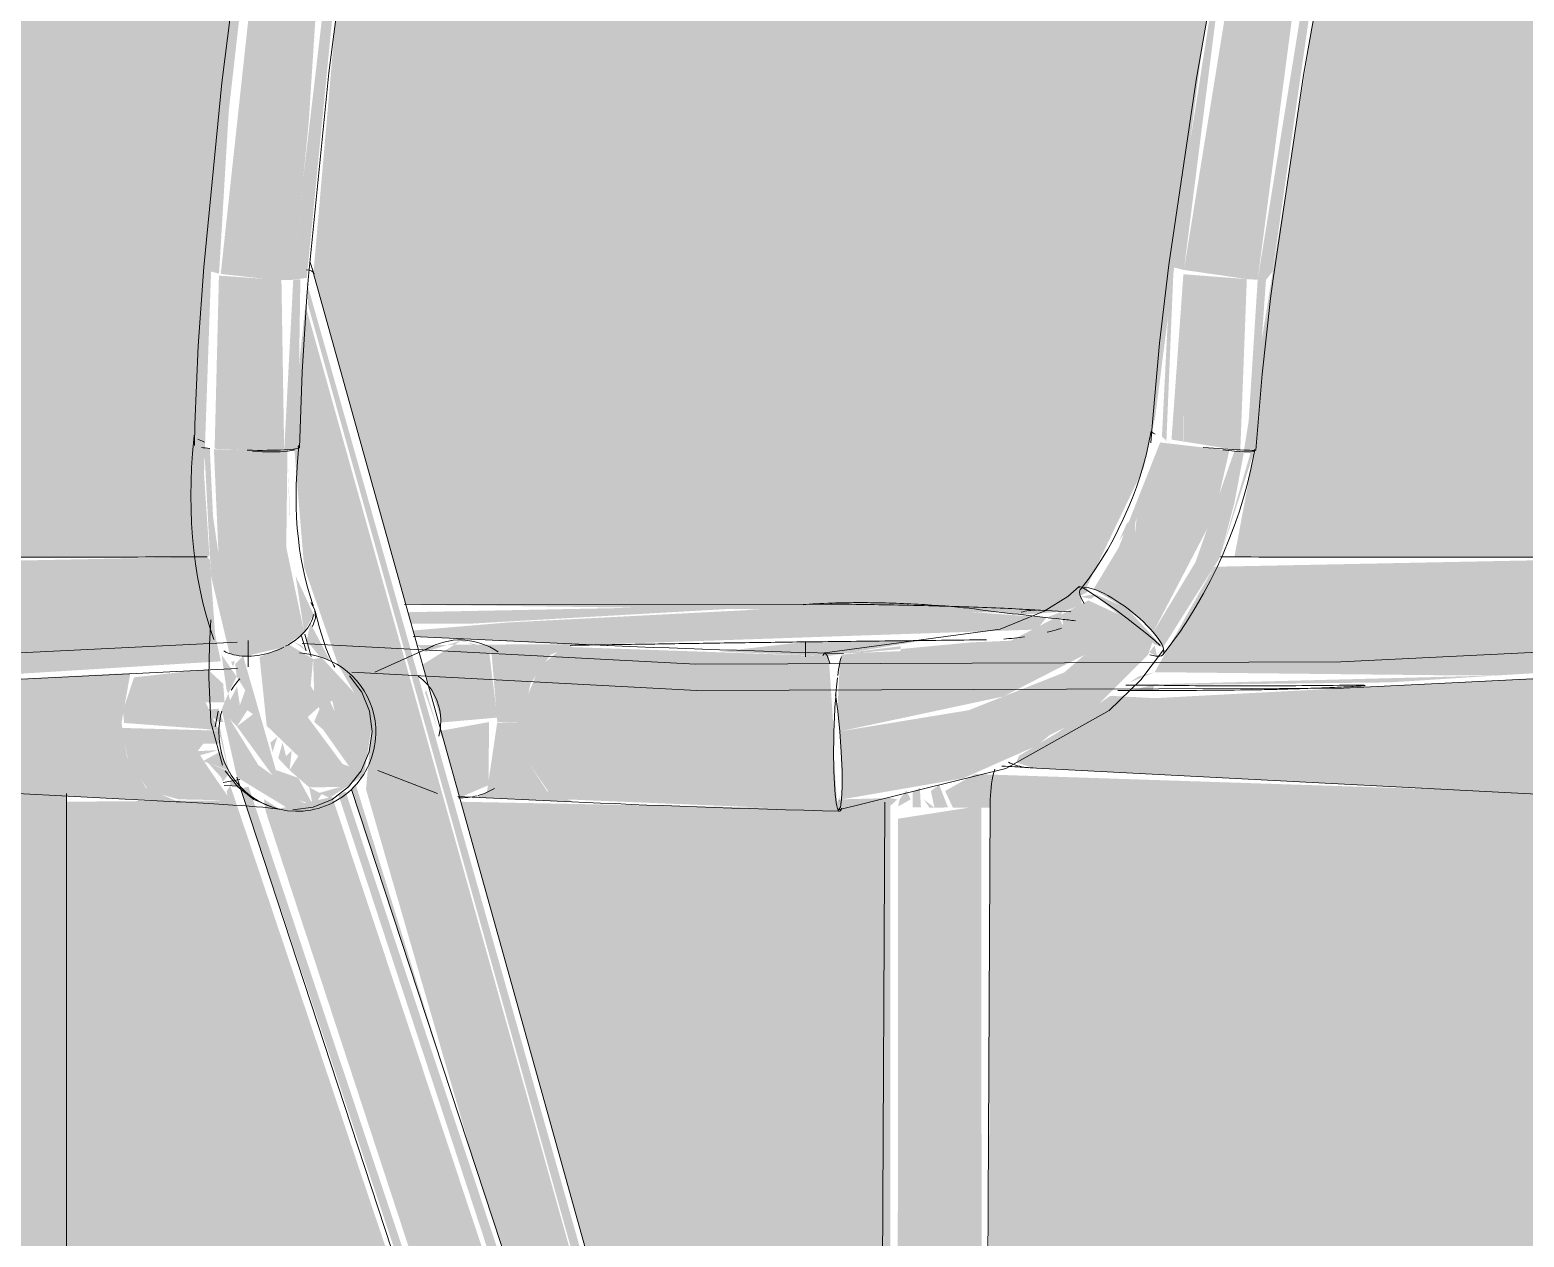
# Model space of a CAD drawing. Header units: inches. Extents: x -55396 to -733, y -290 to 853.
# Drawn here: x -26083.8 to -26069.6, y 11.54 to 23.01 of the extents above; entities that cross this region are included whole.
import ezdxf

# ---------------------------------------------------------------- set-up
doc = ezdxf.new("R2010")
doc.units = ezdxf.units.IN
doc.header["$MEASUREMENT"] = 0
doc.layers.add('A-DOOR', color=31, linetype='Continuous', lineweight=9)
doc.layers.add('I-FURN', color=30, linetype='Continuous', lineweight=9)

# ---------------------------------------------------------------- blocks, each defined once
blk = doc.blocks.new('HermanMiller_Collection_Air-Chair_SideChair_Arms - Arms-V1-Section 13')
at = {"layer": 'I-FURN'}
for points in [[(-26084.475, 17.999), (-26082.094, 18.008), (-26082.146, 18.794), (-26082.077, 20.766), (-26081.666, 24.408), (-26081.655, 24.434), (-26081.496, 25.162), (-26081.135, 26.073), (-26080.469, 27.079), (-26080.374, 27.314), (-26082.537, 27.359), (-26086.016, 27.257), (-26085.827, 26.882), (-26085.725, 26.323), (-26085.636, 25.819), (-26085.575, 25.279), (-26085.624, 24.869), (-26086.568, 19.018), (-26086.47, 19.01), (-26086.659, 18.003), (-26085.885, 18)], [(-26081.402, 20.635), (-26081.298, 20.637), (-26081.151, 22.129), (-26081.02, 24.156), (-26081.496, 24.243), (-26081.486, 24.346), (-26081.588, 24.375), (-26081.987, 20.693), (-26081.487, 20.637)], [(-26081.298, 20.637), (-26081.169, 20.656), (-26080.824, 24.175), (-26080.903, 24.155), (-26081.201, 21.617)], [(-26082.003, 20.696), (-26081.875, 22.838), (-26082.081, 20.716)], [(-26081.608, 19.015), (-26081.384, 19.02), (-26081.41, 20.635), (-26082.004, 20.677), (-26082.045, 19.031), (-26081.737, 19.017)], [(-26081.384, 19.02), (-26081.254, 19.033), (-26081.23, 20.643), (-26081.298, 20.635), (-26081.383, 19.025)], [(-26081.867, 17.073), (-26082.06, 18.385), (-26082.091, 19.034), (-26082.143, 19.034), (-26082.08, 17.823), (-26081.904, 17.087)], [(-26081.757, 17.058), (-26081.388, 17.144), (-26081.194, 17.287), (-26081.364, 18.094), (-26081.353, 19.009), (-26082.052, 19.026), (-26081.992, 17.662), (-26081.867, 17.073)], [(-26081.194, 17.287), (-26081.104, 17.456), (-26081.275, 17.822)], [(-26082.005, 16.351), (-26082.131, 16.62), (-26081.95, 16.62), (-26081.964, 16.797), (-26082.113, 16.935), (-26082.811, 16.858), (-26082.916, 16.541), (-26082.906, 16.424), (-26082.138, 16.367)], [(-26082.391, 15.675), (-26082.696, 15.806), (-26082.878, 16.098), (-26082.93, 16.426), (-26087.84, 16.682), (-26088.334, 16.336), (-26088.706, 16.112), (-26088.735, 16.049), (-26088.577, 15.997), (-26082.409, 15.676)], [(-26081.963, 16.434), (-26082.008, 16.56), (-26082.158, 16.544), (-26082.005, 16.434), (-26081.968, 16.434)], [(-26076.446, 0), (-26081.722, 15.818), (-26081.798, 15.801), (-26076.523, 0)], [(-26076.01, 0), (-26075.703, 0), (-26080.927, 15.721), (-26081.434, 15.609), (-26081.576, 15.7), (-26081.56, 15.585), (-26076.446, 0), (-26076.128, 0)]]:
    blk.add_hatch(color=256, dxfattribs=at).paths.add_polyline_path(points, flags=0)
h = blk.add_hatch(color=256, dxfattribs=at)
h.paths.add_polyline_path([(-26086.795, 18.002), (-26087.149, 17.371), (-26086.824, 17.955)], flags=0)
h.paths.add_polyline_path([(-26084.155, 16.876), (-26081.986, 17.01), (-26082.04, 17.264), (-26082.091, 17.977), (-26082.117, 18.004), (-26086.855, 17.909), (-26087.417, 16.907), (-26085.346, 16.876)], flags=0)
h.paths.add_polyline_path([(-26081.871, 16.959), (-26081.852, 17.011), (-26081.889, 17.006)], flags=0)
h = blk.add_hatch(color=256, dxfattribs=at)
h.paths.add_polyline_path([(-26082.93, 16.426), (-26082.846, 16.899), (-26087.417, 16.66), (-26083.187, 16.439)], flags=0)
h.paths.add_polyline_path([(-26088.325, 17.413), (-26088.296, 17.484), (-26088.446, 17.426)], flags=0)
h = blk.add_hatch(color=256, dxfattribs=at)
h.paths.add_polyline_path([(-26075.703, 0), (-26075.563, 0), (-26080.8, 15.771), (-26080.869, 15.744), (-26076.788, 3.307)], flags=0)
h.paths.add_polyline_path([(-26081.176, 17.11), (-26081.297, 17.199), (-26081.219, 17.159), (-26081.193, 17.129)], flags=0)
h = blk.add_hatch(color=256, dxfattribs=at)
h.paths.add_polyline_path([(-26081.833, 16.391), (-26081.915, 16.705), (-26081.982, 16.544)], flags=0)
h.paths.add_polyline_path([(-26081.441, 15.9), (-26081.774, 17.06), (-26081.849, 16.984), (-26081.836, 16.864), (-26081.754, 16.735), (-26081.805, 16.593), (-26081.68, 16.508), (-26081.833, 16.391), (-26081.495, 15.927)], flags=0)
h.paths.add_polyline_path([(-26081.915, 16.705), (-26081.836, 16.864), (-26081.979, 17.073), (-26081.931, 16.735)], flags=0)
h = blk.add_hatch(color=256, dxfattribs=at)
h.paths.add_polyline_path([(-26081.302, 15.6), (-26081.146, 15.641), (-26081.371, 15.748)], flags=0)
h.paths.add_polyline_path([(-26081.014, 16.579), (-26080.903, 16.533), (-26080.998, 16.735)], flags=0)
h.paths.add_polyline_path([(-26081.399, 16.238), (-26081.441, 16.09), (-26081.333, 15.975)], flags=0)
h.paths.add_polyline_path([(-26081.146, 15.812), (-26080.772, 15.816), (-26080.652, 15.97), (-26080.829, 16.034), (-26081.161, 16.48), (-26081.027, 16.6), (-26081.132, 16.777), (-26081.109, 17.033), (-26081.343, 17.172), (-26081.618, 17.051), (-26081.55, 16.397), (-26081.25, 16.108), (-26081.333, 15.975)], flags=0)
h.paths.add_polyline_path([(-26081.108, 15.622), (-26081.027, 15.749), (-26081.146, 15.812), (-26081.113, 15.648)], flags=0)
h = blk.add_hatch(color=256, dxfattribs=at)
h.paths.add_polyline_path([(-26081.333, 15.975), (-26081.312, 16.162), (-26081.366, 16.108)], flags=0)
h.paths.add_polyline_path([(-26081.833, 16.391), (-26081.734, 16.545), (-26081.805, 16.593), (-26081.832, 16.77), (-26081.898, 16.64)], flags=0)
h.paths.add_polyline_path([(-26081.277, 15.585), (-26081.312, 15.62), (-26081.25, 15.69), (-26081.113, 15.649), (-26081.25, 15.902), (-26081.457, 15.975), (-26081.495, 15.927), (-26081.63, 16.024), (-26081.902, 16.462), (-26081.974, 16.535), (-26081.833, 15.908), (-26081.312, 15.59)], flags=0)
h.paths.add_polyline_path([(-26080.954, 15.711), (-26080.652, 15.908), (-26080.622, 15.945), (-26080.533, 16.512), (-26081.027, 17.045), (-26081.109, 17.03), (-26081.099, 16.721), (-26081.048, 16.556), (-26081.099, 16.435), (-26081.014, 16.361), (-26080.767, 16.012), (-26080.652, 15.97), (-26080.829, 15.821), (-26081.048, 15.76), (-26081.017, 15.744)], flags=0)
h.paths.add_polyline_path([(-26081.495, 16.148), (-26081.449, 16.291), (-26081.515, 16.238), (-26081.501, 16.174)], flags=0)
h.paths.add_polyline_path([(-26080.903, 16.533), (-26081.014, 16.579), (-26080.927, 16.638)], flags=0)
h = blk.add_hatch(color=256, dxfattribs=at)
h.paths.add_polyline_path([(-26081.892, 15.688), (-26082.1, 15.99), (-26082.208, 16.156), (-26082.152, 16.227), (-26081.992, 16.227), (-26082.005, 16.351), (-26082.926, 16.377), (-26082.865, 16.051), (-26082.667, 15.776), (-26082.388, 15.698), (-26081.896, 15.688)], flags=0)
h.paths.add_polyline_path([(-26081.914, 15.974), (-26081.984, 16.156), (-26082.155, 16.062)], flags=0)
h = blk.add_hatch(color=256, dxfattribs=at)
h.paths.add_polyline_path([(-26081.914, 15.974), (-26082.005, 16.434), (-26082.005, 16.351), (-26081.923, 15.997)], flags=0)
h.paths.add_polyline_path([(-26082.254, 16.098), (-26082.007, 16.166), (-26082.208, 16.156), (-26082.232, 16.126)], flags=0)
h.paths.add_polyline_path([(-26081.967, 15.865), (-26081.896, 15.959), (-26082.107, 16.045), (-26081.985, 15.908), (-26081.969, 15.871)], flags=0)
for p, q in [((-26081.114, 17.342), (-26081.086, 17.42)), ((-26081.725, 16.957), (-26081.725, 17.208)), ((-26081.175, 17.109), (-26081.224, 17.26)), ((-26082.039, 16.387), (-26082.013, 16.537)), ((-26088.6, 15.998), (-26082.412, 15.675)), ((-26081.834, 15.909), (-26076.614, 0)), ((-26081.964, 15.858), (-26081.804, 15.885)), ((-26075.561, 0), (-26080.743, 15.793))]:
    blk.add_line(p, q, dxfattribs=at)
at = {"layer": 'I-FURN', "flags": 128}
for points in [[(-26081.73, 24.462), (-26081.975, 22.511), (-26082.148, 20.756)], [(-26081.152, 20.671), (-26080.958, 22.606), (-26080.739, 24.323)], [(-26082.148, 20.756), (-26082.201, 20.009), (-26082.232, 19.26), (-26082.237, 19.062)], [(-26081.237, 19.041), (-26081.212, 19.763), (-26081.167, 20.482), (-26081.152, 20.671)], [(-26082.054, 17.218), (-26082.092, 17.332), (-26082.127, 17.448), (-26082.157, 17.567), (-26082.184, 17.688), (-26082.207, 17.812), (-26082.227, 17.937), (-26082.243, 18.064), (-26082.255, 18.192), (-26082.264, 18.322), (-26082.269, 18.453), (-26082.271, 18.585), (-26082.269, 18.719), (-26082.264, 18.853), (-26082.255, 18.987), (-26082.243, 19.122), (-26082.239, 19.161)], [(-26081.112, 17.551), (-26081.138, 17.631), (-26081.162, 17.714), (-26081.185, 17.8), (-26081.204, 17.889), (-26081.222, 17.981), (-26081.237, 18.076), (-26081.249, 18.174), (-26081.259, 18.274), (-26081.266, 18.376), (-26081.27, 18.48), (-26081.271, 18.585), (-26081.27, 18.692), (-26081.265, 18.801), (-26081.258, 18.91), (-26081.248, 19.02), (-26081.245, 19.052)], [(-26081.086, 17.42), (-26081.092, 17.498), (-26081.132, 17.57)], [(-26080.901, 16.955), (-26080.911, 16.971), (-26080.95, 17.046), (-26080.988, 17.139), (-26081.049, 17.328), (-26081.089, 17.486)], [(-26081.971, 16.024), (-26082.08, 16.433), (-26082.101, 16.858), (-26082.094, 17.166), (-26082.082, 17.406)], [(-26097.894, 17.307), (-26091.78, 16.983), (-26085.647, 17.005), (-26081.83, 17.193)], [(-26097.898, 17.056), (-26091.77, 16.732), (-26085.622, 16.755), (-26081.829, 16.943)], [(-26081.056, 17.056), (-26081.129, 17.074), (-26081.186, 17.084), (-26081.239, 17.092)], [(-26080.762, 16.872), (-26080.645, 16.717), (-26080.572, 16.537), (-26080.548, 16.344)], [(-26080.548, 16.344), (-26080.576, 16.151), (-26080.652, 15.97), (-26080.772, 15.816), (-26080.927, 15.697), (-26081.108, 15.622), (-26081.301, 15.597)], [(-26081.494, 15.622), (-26081.673, 15.697), (-26081.826, 15.816), (-26081.944, 15.97)], [(-26081.426, 15.604), (-26081.435, 15.605), (-26081.458, 15.608), (-26081.492, 15.612), (-26081.536, 15.617), (-26081.588, 15.622), (-26081.648, 15.627), (-26081.716, 15.632), (-26081.79, 15.638), (-26081.872, 15.644), (-26081.96, 15.649), (-26082.054, 15.655), (-26082.155, 15.661), (-26082.261, 15.667), (-26082.373, 15.673), (-26082.412, 15.675)]]:
    blk.add_lwpolyline(points, dxfattribs=at)
at = {"layer": 'I-FURN'}
for centre, major_axis, ratio, start_param, end_param in [((-26081.742, 19.106), (-0.497, 0.055), 0.180952, 0.394781, 0.656581), ((-26081.737, 19.052), (-0.5, 0.01), 0.069551, 0.525417, 0.787217), ((-26081.737, 19.052), (-0.5, 0.01), 0.069551, 2.358013, 3.141593), ((-26081.737, 19.052), (-0.5, 0.01), 0.069551, 3.143411, 3.405211), ((-26081.742, 19.106), (-0.497, 0.055), 0.180952, 3.012775, 3.274575), ((-26081.737, 19.052), (-0.5, 0.01), 0.069551, 1.572615, 2.358013), ((-26081.742, 19.106), (-0.497, 0.055), 0.180952, 1.703778, 2.489176), ((-26081.742, 19.106), (-0.497, 0.055), 0.180952, 2.489176, 2.750976), ((-26081.583, 17.385), (0.471, 0.167), 0.596783, 6.229363, 6.283185), ((-26081.583, 17.385), (0.471, 0.167), 0.596783, 5.443965, 5.967563), ((-26081.583, 17.385), (0.471, 0.167), 0.596783, 4.962112, 5.443965), ((-26081.583, 17.385), (0.471, 0.167), 0.596783, 3.611369, 3.873168), ((-26081.583, 17.385), (0.471, 0.167), 0.596783, 3.873168, 4.920366), ((-26081.259, 16.334), (0.202, 0.722), 0.995009, 4.962286, 6.283185), ((-26081.259, 16.334), (0.202, 0.722), 0.995009, 1.097267, 1.278156), ((-26081.259, 16.334), (0.202, 0.722), 0.995009, 1.568307, 1.820693), ((-26081.259, 16.334), (0.202, 0.722), 0.995009, 1.820693, 3.391489), ((-26081.259, 16.334), (0.202, 0.722), 0.995009, 3.391489, 4.962286)]:
    blk.add_ellipse(centre, major_axis=major_axis, ratio=ratio, start_param=start_param, end_param=end_param, dxfattribs=at)
blk.add_open_spline([(-26086.792, 18.003), (-26086.011, 18), (-26084.43, 17.997), (-26082.895, 18.001), (-26082.117, 18.004)], degree=3, knots=[-0.9089628, -0.9089628, -0.9089628, -0.9089628, -0.5, -0.0731199, -0.0731199, -0.0731199, -0.0731199], dxfattribs=at)
blk = doc.blocks.new('HermanMiller_Collection_Air-Chair_SideChair_Arms - Arms-V14-Section 13')
at = {"layer": 'I-FURN'}
for points in [[(-26070.167, 17.999), (-26067.786, 18.008), (-26067.838, 18.794), (-26067.768, 20.766), (-26067.357, 24.408), (-26067.346, 24.434), (-26067.188, 25.162), (-26066.827, 26.073), (-26066.16, 27.079), (-26066.066, 27.314), (-26068.228, 27.359), (-26071.707, 27.257), (-26071.518, 26.882), (-26071.417, 26.323), (-26071.328, 25.819), (-26071.267, 25.279), (-26071.316, 24.869), (-26072.26, 19.018), (-26072.162, 19.01), (-26072.351, 18.003), (-26070.227, 17.999)], [(-26072.831, 20.731), (-26072.359, 24.467), (-26072.391, 24.38), (-26072.957, 20.767), (-26072.909, 20.75)], [(-26072.13, 20.637), (-26071.665, 24.181), (-26072.249, 24.327), (-26072.831, 20.731), (-26072.226, 20.643)], [(-26072.051, 20.635), (-26071.988, 20.716), (-26071.495, 24.158), (-26071.56, 24.162), (-26072.13, 20.637)], [(-26072.998, 19.095), (-26072.929, 20.757), (-26072.96, 20.737), (-26073.04, 19.145), (-26073.007, 19.118)], [(-26075.47, 0), (-26075.337, 0), (-26081.171, 20.619), (-26081.156, 20.396), (-26075.563, 0.331)], [(-26072.166, 19.015), (-26072.051, 20.635), (-26072.13, 20.635), (-26072.233, 19.017), (-26072.216, 19.016)], [(-26073.445, 18.162), (-26073.28, 18.376), (-26073.372, 18.324), (-26073.441, 18.172)], [(-26079.632, 17.367), (-26076.385, 17.552), (-26080.208, 17.477), (-26080.178, 17.367)], [(-26076.085, 15.697), (-26074.929, 15.898), (-26074.226, 16.21), (-26074.11, 16.306), (-26073.764, 16.482), (-26073.171, 17.072), (-26073.123, 17.219), (-26073.374, 17.42), (-26073.969, 16.904), (-26074.878, 16.545), (-26076.102, 16.344), (-26076.079, 15.816)], [(-26079.119, 16.423), (-26079.043, 16.798), (-26078.852, 17.073), (-26078.599, 17.174), (-26080.121, 17.165), (-26080.042, 17.099), (-26079.688, 17.212), (-26079.412, 17.081), (-26079.358, 16.434)], [(-26079.896, 16.428), (-26079.358, 16.475), (-26079.441, 17.144), (-26079.707, 17.204), (-26080.069, 16.978), (-26079.901, 16.489)], [(-26076.427, 17.069), (-26076.427, 17.195), (-26077.238, 17.103), (-26076.707, 17.081)], [(-26076.221, 17.06), (-26076.151, 17.07), (-26075.308, 17.208), (-26076.427, 17.195), (-26076.427, 17.069), (-26076.223, 17.06)], [(-26076.159, 16.318), (-26076.207, 17.059), (-26076.223, 17.06), (-26078.729, 17.148), (-26078.959, 16.953), (-26079.097, 16.617), (-26079.119, 16.423), (-26076.707, 16.334)], [(-26073.128, 16.733), (-26073.109, 16.792), (-26073.327, 16.734)], [(-26079.919, 16.348), (-26080.035, 16.738), (-26080.045, 16.713)], [(-26068.083, 15.675), (-26068.388, 15.806), (-26068.57, 16.098), (-26068.622, 16.426), (-26073.531, 16.682), (-26074.026, 16.336), (-26074.398, 16.112), (-26074.426, 16.049), (-26074.268, 15.997), (-26068.1, 15.676)], [(-26079.717, 15.714), (-26079.442, 15.832), (-26079.436, 16.433), (-26079.907, 16.348), (-26079.861, 16.233), (-26079.735, 15.779)], [(-26076.123, 15.606), (-26076.161, 16.124), (-26076.159, 16.318), (-26079.119, 16.423), (-26079.061, 16.048), (-26078.867, 15.764), (-26078.765, 15.7), (-26076.707, 15.615)], [(-26076.094, 15.639), (-26076.113, 15.755), (-26076.097, 15.647)], [(-26075.62, 1.015), (-26075.621, 15.637), (-26075.674, 15.622), (-26075.66, 1.158), (-26075.632, 1.06)], [(-26074.919, 0), (-26074.752, 0), (-26074.756, 15.629), (-26074.842, 15.624), (-26074.903, 3.307)], [(-26075.28, 0), (-26074.919, 0), (-26074.842, 15.624), (-26075.548, 15.514), (-26075.558, 0.791), (-26075.28, 0)]]:
    blk.add_hatch(color=256, dxfattribs=at).paths.add_polyline_path(points, flags=0)
h = blk.add_hatch(color=256, dxfattribs=at)
h.paths.add_polyline_path([(-26072.839, 19.09), (-26072.838, 19.091), (-26072.838, 19.395)], flags=0)
h.paths.add_polyline_path([(-26072.295, 19.02), (-26072.233, 20.644), (-26072.836, 20.69), (-26072.949, 19.118), (-26072.353, 19.023)], flags=0)
h = blk.add_hatch(color=256, dxfattribs=at)
h.paths.add_polyline_path([(-26075.558, 0), (-26075.47, 0), (-26081.182, 20.396), (-26081.328, 19.016), (-26081.286, 19.009), (-26081.194, 17.904), (-26080.87, 16.975), (-26080.548, 16.416), (-26080.606, 15.793), (-26079.57, 12.214), (-26075.563, 0)], flags=0)
h.paths.add_polyline_path([(-26081.329, 18.388), (-26081.348, 18.883), (-26081.334, 18.405)], flags=0)
h = blk.add_hatch(color=256, dxfattribs=at)
h.paths.add_polyline_path([(-26073.28, 18.376), (-26073.297, 18.214), (-26073.294, 18.324)], flags=0)
h.paths.add_polyline_path([(-26073.123, 17.287), (-26072.539, 18.406), (-26072.399, 19.014), (-26073.057, 19.091), (-26073.452, 18.09), (-26073.69, 17.697), (-26073.297, 17.456), (-26073.203, 17.371)], flags=0)
h = blk.add_hatch(color=256, dxfattribs=at)
h.paths.add_polyline_path([(-26072.487, 18.002), (-26072.351, 18.516), (-26072.26, 19.002), (-26072.351, 19.009), (-26072.72, 17.955), (-26073.123, 17.287), (-26073.029, 17.144), (-26072.517, 17.955)], flags=0)
h.paths.add_polyline_path([(-26072.487, 18.002), (-26072.162, 19.01), (-26072.195, 19.002), (-26072.462, 18.086)], flags=0)
h = blk.add_hatch(color=256, dxfattribs=at)
h.paths.add_polyline_path([(-26072.487, 18.002), (-26072.841, 17.371), (-26072.516, 17.955)], flags=0)
h.paths.add_polyline_path([(-26069.847, 16.876), (-26067.678, 17.01), (-26067.732, 17.264), (-26067.782, 17.977), (-26067.808, 18.004), (-26072.547, 17.909), (-26073.109, 16.907), (-26070.227, 16.876)], flags=0)
h.paths.add_polyline_path([(-26067.563, 16.959), (-26067.543, 17.011), (-26067.581, 17.006)], flags=0)
h = blk.add_hatch(color=256, dxfattribs=at)
h.paths.add_polyline_path([(-26073.085, 17.058), (-26073.109, 17.161), (-26073.16, 17.095), (-26073.109, 17.069)], flags=0)
h.paths.add_polyline_path([(-26073.029, 17.144), (-26073.374, 17.514), (-26073.67, 17.648), (-26073.814, 17.625), (-26073.715, 17.604), (-26073.67, 17.633), (-26073.109, 17.17)], flags=0)
h = blk.add_hatch(color=256, dxfattribs=at)
h.paths.add_polyline_path([(-26078.658, 17.162), (-26074.231, 17.312), (-26074.137, 17.426), (-26075.788, 17.548), (-26076.707, 17.511), (-26079.264, 17.379), (-26080.16, 17.303), (-26080.144, 17.246), (-26078.63, 17.168)], flags=0)
h.paths.add_polyline_path([(-26074.141, 17.281), (-26073.872, 17.394), (-26074.095, 17.325)], flags=0)
h = blk.add_hatch(color=256, dxfattribs=at)
h.paths.add_polyline_path([(-26073.988, 17.426), (-26073.976, 17.343), (-26074.01, 17.406)], flags=0)
h.paths.add_polyline_path([(-26075.525, 17.107), (-26075.525, 17.154), (-26076.087, 17.084)], flags=0)
h.paths.add_polyline_path([(-26076.102, 16.344), (-26074.547, 16.676), (-26073.775, 17.072), (-26073.374, 17.42), (-26073.738, 17.589), (-26074.474, 17.206), (-26074.856, 17.19), (-26076.087, 17.074), (-26076.102, 16.992), (-26076.124, 16.558), (-26076.112, 16.444)], flags=0)
h = blk.add_hatch(color=256, dxfattribs=at)
h.paths.add_polyline_path([(-26068.622, 16.426), (-26068.598, 16.897), (-26073.109, 16.66), (-26070.227, 16.509)], flags=0)
h.paths.add_polyline_path([(-26074.017, 17.413), (-26073.988, 17.484), (-26074.137, 17.426)], flags=0)
h = blk.add_hatch(color=256, dxfattribs=at)
h.paths.add_polyline_path([(-26079.825, 12.993), (-26080.705, 15.842), (-26080.744, 15.793), (-26079.851, 13.073)], flags=0)
h.paths.add_polyline_path([(-26080.944, 17.008), (-26081.134, 17.371), (-26081.17, 17.207), (-26081.042, 17.052), (-26080.96, 17.015)], flags=0)
h = blk.add_hatch(color=256, dxfattribs=at)
h.paths.add_polyline_path([(-26069.847, 16.876), (-26073.109, 16.792), (-26073.109, 16.783), (-26070.87, 16.81), (-26070.227, 16.851)], flags=0)
h.paths.add_polyline_path([(-26073.35, 16.808), (-26073.109, 16.907), (-26073.267, 16.864)], flags=0)
h = blk.add_hatch(color=256, dxfattribs=at)
h.paths.add_polyline_path([(-26078.636, 15.675), (-26078.884, 15.775), (-26079.061, 16.048), (-26079.119, 16.423), (-26079.359, 16.428), (-26079.456, 15.771), (-26079.549, 15.718), (-26078.765, 15.681)], flags=0)
h.paths.add_polyline_path([(-26081.805, 15.823), (-26081.896, 15.877), (-26081.896, 15.828)], flags=0)
h = blk.add_hatch(color=256, dxfattribs=at)
h.paths.add_polyline_path([(-26075.203, 15.619), (-26075.073, 15.621), (-26075.158, 15.836), (-26075.236, 15.777), (-26075.219, 15.697)], flags=0)
h.paths.add_polyline_path([(-26075.331, 15.621), (-26075.341, 15.805), (-26075.409, 15.769), (-26075.409, 15.623)], flags=0)
for p, q in [((-26081.101, 20.698), (-26081.139, 20.812)), ((-26075.336, 0), (-26081.111, 20.719)), ((-26073.823, 17.711), (-26073.823, 17.721)), ((-26076.193, 17.552), (-26080.241, 17.551)), ((-26073.906, 17.48), (-26074.208, 17.496)), ((-26081.187, 17.267), (-26081.128, 17.056)), ((-26078.582, 17.173), (-26080.157, 17.247)), ((-26076.427, 17.053), (-26076.427, 17.195)), ((-26079.966, 17.157), (-26080.522, 16.908)), ((-26076.245, 17.091), (-26076.263, 17.066)), ((-26080.495, 15.972), (-26079.927, 15.754)), ((-26074.292, 15.998), (-26068.103, 15.675)), ((-26081.953, 15.83), (-26081.804, 15.823)), ((-26079.733, 15.726), (-26078.652, 15.675)), ((-26075.674, 15.65), (-26075.744, 1.459)), ((-26075.674, 15.671), (-26075.674, 15.65)), ((-26074.752, 0), (-26074.674, 15.645))]:
    blk.add_line(p, q, dxfattribs=at)
at = {"layer": 'I-FURN', "flags": 128}
for points in [[(-26072.372, 24.486), (-26072.714, 22.535), (-26072.973, 20.78)], [(-26071.982, 20.647), (-26071.693, 22.582), (-26071.39, 24.299)], [(-26072.973, 20.78), (-26073.063, 20.034), (-26073.131, 19.284), (-26073.146, 19.086)], [(-26072.148, 19.017), (-26072.088, 19.739), (-26072.007, 20.458), (-26071.982, 20.647)], [(-26073.141, 19.197), (-26073.163, 19.09), (-26073.188, 18.983), (-26073.216, 18.877), (-26073.248, 18.771), (-26073.283, 18.667), (-26073.321, 18.563), (-26073.363, 18.461), (-26073.407, 18.361), (-26073.455, 18.262), (-26073.505, 18.166), (-26073.558, 18.071), (-26073.614, 17.979), (-26073.672, 17.889), (-26073.733, 17.802), (-26073.796, 17.718), (-26073.814, 17.694)], [(-26073.029, 17.075), (-26072.945, 17.185), (-26072.865, 17.298), (-26072.788, 17.414), (-26072.714, 17.533), (-26072.645, 17.655), (-26072.579, 17.779), (-26072.516, 17.905), (-26072.458, 18.033), (-26072.404, 18.164), (-26072.353, 18.296), (-26072.307, 18.429), (-26072.265, 18.565), (-26072.228, 18.701), (-26072.194, 18.838), (-26072.165, 18.976), (-26072.158, 19.015)], [(-26076.246, 17.091), (-26074.577, 17.316), (-26074.159, 17.486), (-26073.935, 17.627), (-26073.826, 17.72)], [(-26073.823, 17.721), (-26073.796, 17.711), (-26073.744, 17.681), (-26073.67, 17.633), (-26073.58, 17.57), (-26073.479, 17.498), (-26073.374, 17.42)], [(-26074.195, 17.495), (-26074.22, 17.497), (-26074.247, 17.498), (-26074.274, 17.5), (-26074.303, 17.502), (-26074.333, 17.504), (-26074.364, 17.505), (-26074.397, 17.507), (-26074.431, 17.509), (-26074.466, 17.511), (-26074.503, 17.512), (-26074.54, 17.514), (-26074.579, 17.516), (-26074.619, 17.518), (-26074.66, 17.519), (-26074.702, 17.521), (-26074.744, 17.523), (-26074.788, 17.524), (-26074.832, 17.526), (-26074.877, 17.527), (-26074.923, 17.529), (-26074.969, 17.53), (-26075.016, 17.532), (-26075.064, 17.533), (-26075.111, 17.535), (-26075.159, 17.536), (-26075.207, 17.537), (-26075.256, 17.539), (-26075.304, 17.54), (-26075.353, 17.541), (-26075.401, 17.542), (-26075.449, 17.543), (-26075.497, 17.544), (-26075.545, 17.545), (-26075.592, 17.546), (-26075.639, 17.547), (-26075.686, 17.548), (-26075.731, 17.548), (-26075.777, 17.549), (-26075.821, 17.55), (-26075.865, 17.55), (-26075.908, 17.551), (-26075.95, 17.551), (-26075.991, 17.552), (-26076.031, 17.552), (-26076.07, 17.552), (-26076.108, 17.552), (-26076.145, 17.552), (-26076.18, 17.552), (-26076.193, 17.552)], [(-26073.374, 17.42), (-26073.273, 17.342), (-26073.183, 17.27), (-26073.109, 17.207), (-26073.056, 17.159)], [(-26081.214, 17.181), (-26077.472, 16.983), (-26071.338, 17.005), (-26067.522, 17.193)], [(-26078.582, 17.173), (-26078.45, 17.167), (-26078.313, 17.161), (-26078.171, 17.155), (-26078.026, 17.149), (-26077.876, 17.143), (-26077.723, 17.137), (-26077.567, 17.132), (-26077.407, 17.126), (-26077.245, 17.12), (-26077.08, 17.115), (-26076.913, 17.109), (-26076.743, 17.104), (-26076.572, 17.098), (-26076.399, 17.093), (-26076.225, 17.088), (-26076.066, 17.084)], [(-26076.198, 16.991), (-26076.223, 17.066), (-26076.245, 17.091)], [(-26076.114, 15.597), (-26074.525, 15.991), (-26073.543, 16.544), (-26073.241, 16.833), (-26073.026, 17.12)], [(-26080.741, 16.906), (-26077.462, 16.732), (-26071.314, 16.755), (-26067.521, 16.943)], [(-26076.102, 16.344), (-26076.122, 16.537), (-26076.142, 16.696)], [(-26076.115, 15.597), (-26076.097, 15.622), (-26076.085, 15.697), (-26076.079, 15.816), (-26076.08, 15.97), (-26076.088, 16.151), (-26076.102, 16.344)], [(-26074.63, 15.986), (-26074.638, 15.952), (-26074.646, 15.918), (-26074.653, 15.882), (-26074.659, 15.846), (-26074.664, 15.809), (-26074.668, 15.772), (-26074.671, 15.734), (-26074.673, 15.696), (-26074.674, 15.658), (-26074.674, 15.645)], [(-26074.305, 15.999), (-26074.322, 16), (-26074.342, 16.001), (-26074.363, 16.003), (-26074.387, 16.004), (-26074.412, 16.006), (-26074.439, 16.007), (-26074.468, 16.009), (-26074.498, 16.01), (-26074.53, 16.012), (-26074.563, 16.014)], [(-26078.652, 15.675), (-26078.517, 15.669), (-26078.378, 15.663), (-26078.234, 15.657), (-26078.087, 15.65), (-26077.935, 15.644), (-26077.78, 15.638), (-26077.622, 15.633), (-26077.461, 15.627), (-26077.297, 15.621), (-26077.13, 15.615), (-26076.961, 15.61), (-26076.79, 15.604), (-26076.617, 15.599), (-26076.443, 15.594), (-26076.267, 15.589), (-26076.107, 15.585)]]:
    blk.add_lwpolyline(points, dxfattribs=at)
at = {"layer": 'I-FURN'}
for centre, major_axis, ratio, start_param, end_param in [((-26081.577, 20.546), (0.476, 0.152), 0.239355, 6.237561, 6.76116), ((-26072.649, 19.106), (-0.492, 0.091), 0.107353, 6.170071, 6.69367), ((-26072.647, 19.052), (-0.499, 0.035), 0.020295, 1.570393, 2.355791), ((-26072.649, 19.106), (-0.492, 0.091), 0.107353, 1.981281, 2.24308), ((-26072.649, 19.106), (-0.492, 0.091), 0.107353, 2.24308, 3.290278), ((-26072.647, 19.052), (-0.499, 0.035), 0.020295, 2.355791, 3.141189), ((-26072.647, 19.052), (-0.499, 0.035), 0.020295, 3.141593, 3.402989), ((-26073.422, 17.385), (-0.393, 0.31), 0.26753, 5.651962, 6.960959), ((-26073.422, 17.385), (-0.393, 0.31), 0.26753, 4.081166, 5.651962), ((-26069.448, 101.858), (0, 84.692), 0.707107, 3.05175, 3.065619), ((-26079.707, 16.463), (-0.021, 0.75), 0.90616, 6.224803, 6.748402), ((-26079.707, 16.463), (-0.021, 0.75), 0.90616, 5.701205, 6.224803), ((-26073.422, 17.385), (-0.393, 0.31), 0.26753, 2.51037, 4.081166), ((-26076.086, 16.334), (0.02, 0.75), 0.096081, 0.286594, 0.768007), ((-26080.349, 16.444), (-0.014, 0.5), 0.90616, 4.654007, 5.701205), ((-26076.086, 16.334), (0.02, 0.75), 0.096081, 0.810193, 1.595591), ((-26080.349, 16.444), (-0.014, 0.5), 0.90616, 4.392208, 4.654007), ((-26076.086, 16.334), (0.02, 0.75), 0.096081, 1.595591, 3.166388), ((-26079.707, 16.463), (-0.021, 0.75), 0.90616, 3.358196, 3.60681), ((-26079.707, 16.463), (-0.021, 0.75), 0.90616, 3.083211, 3.34501), ((-26076.086, 16.334), (0.02, 0.75), 0.096081, 3.166388, 3.428187)]:
    blk.add_ellipse(centre, major_axis=major_axis, ratio=ratio, start_param=start_param, end_param=end_param, dxfattribs=at)
for points, knots in [([(-26072.484, 18.003), (-26071.702, 18), (-26070.122, 17.997), (-26068.587, 18.001), (-26067.808, 18.004)], [-0.9089628, -0.9089628, -0.9089628, -0.9089628, -0.5, -0.0731199, -0.0731199, -0.0731199, -0.0731199]), ([(-26074.821, 17.508), (-26074.952, 17.525), (-26075.279, 17.553), (-26075.787, 17.571), (-26076.19, 17.566), (-26076.376, 17.555), (-26076.452, 17.548)], [-1, -1, -1, -1, -0.7, -0.4, -0.2, 0, 0, 0, 0]), ([(-26078.664, 17.162), (-26078.547, 17.164), (-26078.241, 17.169), (-26077.716, 17.177), (-26077.086, 17.186), (-26076.649, 17.192), (-26076.427, 17.195)], [-0.9122223, -0.9122223, -0.9122223, -0.9122223, -0.75, -0.5, -0.25, 0, 0, 0, 0]), ([(-26076.427, 17.195), (-26076.143, 17.198), (-26075.57, 17.205), (-26074.993, 17.212), (-26074.707, 17.215)], [-1, -1, -1, -1, -0.5, -0.0039032, -0.0039032, -0.0039032, -0.0039032]), ([(-26072.175, 16.739), (-26072.493, 16.735), (-26072.921, 16.732), (-26073.349, 16.733), (-26073.459, 16.733)], [-1, -1, -1, -1, -0.5, -0.3259652, -0.3259652, -0.3259652, -0.3259652]), ([(-26074.498, 16.05), (-26074.476, 16.04), (-26074.402, 16.01), (-26074.324, 15.998), (-26074.268, 15.997)], [0.7641359, 0.7641359, 0.7641359, 0.7641359, 0.8333333, 1, 1, 1, 1])]:
    blk.add_open_spline(points, degree=3, knots=knots, dxfattribs=at)
for points in [[(-26074.231, 17.496), (-26074.281, 17.497), (-26074.33, 17.49), (-26074.378, 17.477)], [(-26073.863, 17.396), (-26073.907, 17.401), (-26073.951, 17.405), (-26073.995, 17.41)], [(-26074.544, 17.222), (-26074.478, 17.228), (-26074.412, 17.233), (-26074.346, 17.242)], [(-26074.132, 17.286), (-26074.085, 17.297), (-26074.039, 17.311), (-26073.994, 17.326)], [(-26073.384, 16.784), (-26073.314, 16.785), (-26073.25, 16.784), (-26073.196, 16.784)], [(-26073.196, 16.784), (-26072.879, 16.779), (-26072.244, 16.774), (-26071.609, 16.779), (-26071.292, 16.783)], [(-26071.292, 16.783), (-26071.24, 16.784), (-26071.155, 16.784), (-26071.098, 16.782), (-26071.117, 16.777), (-26071.211, 16.771), (-26071.368, 16.763), (-26071.569, 16.755), (-26071.789, 16.748), (-26072.003, 16.742), (-26072.124, 16.74), (-26072.175, 16.739)]]:
    blk.add_open_spline(points, degree=3, dxfattribs=at)
blk = doc.blocks.new('Door_Single_Storefront - one-1142390-Section 13')
at = {"layer": 'A-DOOR'}
h = blk.add_hatch(color=256, dxfattribs=at)
h.paths.add_polyline_path([(-26086.944, 15.873), (-26086.825, 15.84), (-26086.93, 15.776)], flags=0)
h.paths.add_polyline_path([(-26079.741, 0), (-26076.612, 0), (-26078.253, 5), (-26083.453, 5), (-26083.453, 15.73), (-26086.944, 15.873), (-26087.038, 15.651), (-26086.441, 15.619), (-26087.305, 0.75), (-26079.741, 0.75), (-26079.741, 0.25), (-26081.19, 0.25), (-26081.19, 0)], flags=0)
h.paths.add_polyline_path([(-26059.012, 0), (-26053.265, 0), (-26053.265, 96), (-26088.453, 96), (-26088.453, 30), (-26083.453, 30), (-26083.453, 91), (-26058.265, 91), (-26058.265, 5), (-26062.895, 5), (-26061.254, 0)], flags=0)
h.paths.add_polyline_path([(-26062.304, 0), (-26063.945, 5), (-26074.728, 5), (-26074.675, 0), (-26068.08, 0)], flags=0)
h.paths.add_polyline_path([(-26088.324, 0), (-26088.348, 0.017), (-26088.348, 0.25), (-26088.453, 0.25), (-26088.453, 0)], flags=0)
h.paths.add_polyline_path([(-26086.441, 0), (-26081.449, 0), (-26081.449, 0.25), (-26087.338, 0.185), (-26087.349, 0), (-26086.451, 0)], flags=0)
h.paths.add_polyline_path([(-26087.272, 15.665), (-26087.149, 15.701), (-26087.147, 15.923), (-26087.204, 15.895), (-26087.27, 15.67)], flags=0)
h.paths.add_polyline_path([(-26088.453, 0.75), (-26088.305, 0.75), (-26087.357, 15.67), (-26087.275, 15.701), (-26087.357, 15.934), (-26088.453, 15.957), (-26088.453, 2)], flags=0)
h.paths.add_polyline_path([(-26075.744, 1.458), (-26075.792, 5), (-26076.731, 5), (-26075.751, 1.485)], flags=0)
h.paths.add_polyline_path([(-26086.703, 26.537), (-26086.821, 26.693), (-26086.736, 26.594)], flags=0)
h.paths.add_polyline_path([(-26088.215, 17.479), (-26088.121, 17.633), (-26088.045, 17.676), (-26088.066, 17.711), (-26087.523, 18.846), (-26087.412, 19.33), (-26086.967, 22.838), (-26086.518, 25.802), (-26086.874, 26.901), (-26087.302, 27.228), (-26088.453, 27.076), (-26088.453, 17.492), (-26088.229, 17.48)], flags=0)
h.paths.add_polyline_path([(-26086.499, 25.726), (-26086.575, 25.842), (-26086.518, 25.8)], flags=0)
h.paths.add_polyline_path([(-26086.585, 26.686), (-26087.018, 27.255), (-26087.088, 27.181), (-26086.617, 26.72)], flags=0)
h.paths.add_polyline_path([(-26088.453, 28.107), (-26086.246, 28.265), (-26083.453, 28.334), (-26083.476, 28.75), (-26088.09, 28.75), (-26088.09, 28.5), (-26088.453, 28.45), (-26088.453, 28.134)], flags=0)
h = blk.add_hatch(color=256, dxfattribs=at)
h.paths.add_polyline_path([(-26083.318, 5), (-26078.253, 5), (-26081.896, 15.828), (-26081.93, 15.775), (-26081.914, 15.688), (-26083.453, 15.675), (-26083.453, 5)], flags=0)
h.paths.add_polyline_path([(-26074.675, 5), (-26063.945, 5), (-26067.587, 15.877), (-26067.632, 15.801), (-26067.661, 15.689), (-26070.227, 15.787), (-26074.818, 15.938), (-26075.101, 15.777), (-26075.027, 15.619), (-26074.675, 15.619), (-26074.7, 5)], flags=0)
h.paths.add_polyline_path([(-26075.548, 15.63), (-26075.429, 15.697), (-26075.47, 15.783), (-26075.533, 15.697)], flags=0)
h.paths.add_polyline_path([(-26075.751, 5), (-26075.726, 5), (-26075.621, 15.637), (-26075.555, 15.697), (-26075.625, 15.71), (-26076.116, 15.697), (-26076.151, 15.606), (-26079.706, 15.675), (-26076.731, 5), (-26075.772, 5)], flags=0)
h.paths.add_polyline_path([(-26062.3, 5), (-26058.265, 5), (-26058.265, 91), (-26083.453, 91), (-26083.453, 30), (-26069.841, 30), (-26069.841, 28.75), (-26083.453, 28.75), (-26083.453, 28.33), (-26079.779, 28.269), (-26079.064, 28.184), (-26078.747, 28.025), (-26078.547, 27.933), (-26078.491, 27.63), (-26078.478, 27.555), (-26075.523, 27.958), (-26072.538, 28.223), (-26069.841, 28.316), (-26066.227, 28.304), (-26064.756, 28.184), (-26064.529, 28.029), (-26064.238, 27.933), (-26064.177, 27.671), (-26064.212, 27.418), (-26064.529, 27.395), (-26064.631, 27.338), (-26064.769, 27.136), (-26064.613, 27), (-26064.685, 26.83), (-26065.805, 26.198), (-26066.208, 25.242), (-26066.34, 24.702), (-26066.574, 23.266), (-26066.904, 19.83), (-26067.02, 19.016), (-26066.978, 19.009), (-26066.883, 17.822), (-26066.825, 17.371), (-26066.881, 17.152), (-26066.801, 17.055), (-26066.561, 16.975), (-26066.225, 16.512), (-26066.417, 15.816), (-26066.435, 15.793), (-26062.895, 5)], flags=0)
h.paths.add_polyline_path([(-26075.203, 15.619), (-26075.304, 15.697), (-26075.25, 15.619)], flags=0)
h.paths.add_polyline_path([(-26072.394, 26.537), (-26072.513, 26.693), (-26072.445, 26.623)], flags=0)
h.paths.add_polyline_path([(-26074.374, 17.453), (-26073.976, 17.483), (-26073.801, 17.548), (-26073.813, 17.633), (-26073.737, 17.676), (-26073.758, 17.711), (-26073.215, 18.846), (-26073.104, 19.33), (-26072.659, 22.838), (-26072.21, 25.802), (-26072.566, 26.901), (-26072.994, 27.228), (-26077.366, 26.716), (-26080.085, 26.248), (-26080.199, 26.032), (-26080.516, 25.242), (-26080.648, 24.702), (-26080.882, 23.266), (-26081.106, 20.699), (-26080.228, 17.549), (-26074.547, 17.474), (-26074.392, 17.455)], flags=0)
h.paths.add_polyline_path([(-26067.056, 18.094), (-26067.023, 18.506), (-26067.052, 18.405)], flags=0)
h.paths.add_polyline_path([(-26066.418, 24.798), (-26066.297, 25.048), (-26066.392, 24.873)], flags=0)
h.paths.add_polyline_path([(-26080.726, 24.798), (-26080.606, 25.048), (-26080.7, 24.873)], flags=0)
h.paths.add_polyline_path([(-26072.191, 25.726), (-26072.253, 25.726), (-26072.21, 25.8)], flags=0)
h.paths.add_polyline_path([(-26072.277, 26.686), (-26072.709, 27.255), (-26072.78, 27.181), (-26072.309, 26.72)], flags=0)
blk.add_line((-26083.453, 5), (-26083.453, 15.752), dxfattribs=at)

msp = doc.modelspace()

# ---------------------------------------------------------------- block references
at = {"layer": 'A-DOOR'}
msp.add_blockref('Door_Single_Storefront - one-1142390-Section 13', (0, 0), dxfattribs=at)
at = {"layer": 'I-FURN'}
for name in ['HermanMiller_Collection_Air-Chair_SideChair_Arms - Arms-V1-Section 13', 'HermanMiller_Collection_Air-Chair_SideChair_Arms - Arms-V14-Section 13']:
    msp.add_blockref(name, (0, 0), dxfattribs=at)

doc.saveas('drawing.dxf')
